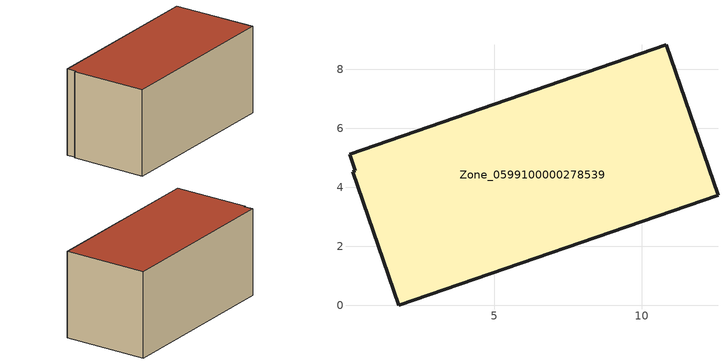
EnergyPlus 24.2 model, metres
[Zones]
Zone_0599100000278539
 floor ground (C_G): 0.09,5.13 10.84,8.84 12.59,3.74 1.76,0 0.2,4.53 0.28,4.56 z0
 wall outside (C_F): 12.59,3.74 10.84,8.84 0.09,5.13 0.28,4.56 0.2,4.53 1.76,0 12.59,3.74 z0:5.49
 roof outside (C_R): 10.84,8.84 0.09,5.13 0.28,4.56 0.2,4.53 1.76,0 12.59,3.74 z5.49
[BUILDING]
Pand.0599100000278539: North Axis=0; Terrain=City; Loads Convergence Tolerance Value=0.04; Temperature Convergence Tolerance Value=0.4; Solar Distribution=FullExterior; Maximum Number of Warmup Days=25; Minimum Number of Warmup Days=1
[Site:Location]
Rotterdam.The.Hague.AP_ZH_NLD Design_Conditions: Latitude=51.96; Longitude=4.45; Time Zone=1; Elevation=-4.5
[SITE:GROUNDTEMPERATURE:BUILDINGSURFACE]
18, 18, 18, 18, 18, 18, 18, 18, 18, 18, 18, 18
[MATERIAL] Thermal Absorptance=0.9; Solar Absorptance=0.7; Visible Absorptance=0.7
Name | Roughness | Thickness | Conductivity | Density | Specific Heat
G.TI.1975-1991 | MediumSmooth | 0.15 | 0.288461 | 540 | 1210
F.TI.1975-1991 | Rough | 0.3 | 0.230769 | 1920 | 840
R.TI.1975-1991 | MediumRough | 0.2 | 0.153846 | 1500 | 1000
[CONSTRUCTION]
C_G: G.TI.1975-1991
C_F: F.TI.1975-1991
C_R: R.TI.1975-1991
[ZONE]
Zone_0599100000278539: Type=1; Multiplier=1; Ceiling Height=Autocalculate; Volume=Autocalculate; Floor Area=autocalculate; Part of Total Floor Area=Yes
[ZONEINFILTRATION:DESIGNFLOWRATE]
Infil_Zone_0599100000278539: Zone or ZoneList or Space or SpaceList=Zone_0599100000278539; Schedule=AlwaysOn; Design Flow Rate Calculation Method=Flow/Area; Flow Rate per Floor Area=0.003; Constant Term Coefficient=1; Temperature Term Coefficient=0; Velocity Term Coefficient=0; Velocity Squared Term Coefficient=0
[HVACTEMPLATE:ZONE:IDEALLOADSAIRSYSTEM]
Zone_0599100000278539: Maximum Heating Supply Air Temperature=50; Minimum Cooling Supply Air Temperature=13; Maximum Heating Supply Air Humidity Ratio=0.0156; Minimum Cooling Supply Air Humidity Ratio=0.0077; Heating Limit=NoLimit; Cooling Limit=NoLimit; Dehumidification Control Type=ConstantSensibleHeatRatio; Cooling Sensible Heat Ratio=0.7; Dehumidification Setpoint=60; Humidification Control Type=None; Humidification Setpoint=30; Outdoor Air Method=None; Outdoor Air Flow Rate per Person=0.00944; Outdoor Air Flow Rate per Zone Floor Area=0; Outdoor Air Flow Rate per Zone=0; Demand Controlled Ventilation Type=None; Outdoor Air Economizer Type=NoEconomizer; Heat Recovery Type=None; Sensible Heat Recovery Effectiveness=0.7; Latent Heat Recovery Effectiveness=0.65
[ZONECONTROL:THERMOSTAT]
ThermostatControl_Zone_0599100000278539: Zone or ZoneList=Zone_0599100000278539; Control Type Schedule=DualSetpointControlType; Control 1=Thermostat_Zone_0599100000278539; Temperature Difference Between Cutout And Setpoint=0
[THERMOSTATSETPOINT:DUALSETPOINT]
Thermostat_Zone_0599100000278539: Heating Setpoint Temperature Schedule=HeatingSetpoint_Zone_0599100000278539; Cooling Setpoint Temperature Schedule=CoolingSetpoint_Zone_0599100000278539
[SCHEDULE:COMPACT]
HeatingSetpoint_Zone_0599100000278539: Through: 12/31, For: AllDays, Until: 24:00, 21
CoolingSetpoint_Zone_0599100000278539: Through: 12/31, For: AllDays, Until: 24:00, 24
DualSetpointControlType: Through: 12/31, For: AllDays, Until: 24:00, 4
AlwaysOn: Through: 12/31, For: AllDays, Until: 24:00, 1
